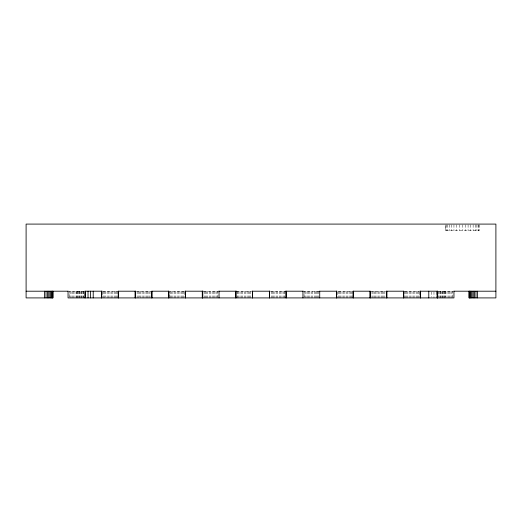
<?xml version="1.0" encoding="UTF-8"?>
<svg xmlns="http://www.w3.org/2000/svg" width="522" height="522" viewBox="0 0 522 522"><rect width="100%" height="100%" fill="white"/><g stroke="black" fill="none" stroke-linecap="round" stroke-linejoin="round"><path stroke-width="0.39" stroke-dasharray="2.61 1.96" d="M84.316 291.204L69.172 291.204L69.172 297.912M102.73 291.204L117.652 291.204M136.288 291.204L151.041 291.204M184.37 291.204L169.774 291.204L169.839 297.912M203.397 291.204L217.928 291.204L217.928 297.912M236.564 291.204L251.487 291.204M270.513 291.204L285.436 291.204M319.216 291.204L304.072 291.204L304.072 297.912M338.38 291.204L352.226 291.204L352.161 297.912M370.959 291.204L385.712 291.204M404.348 291.204L419.27 291.204M438.297 291.204L452.828 291.204L452.828 297.912M479.124 224.832L479.124 230.796L445.566 230.796L445.566 224.832M478.87 224.832L478.87 230.796M478.106 224.832L478.106 230.796M476.873 224.832L476.873 230.796M475.196 224.832L475.196 230.796M473.128 224.832L473.128 230.796M470.733 224.832L470.733 230.796M468.084 224.832L468.084 230.796M465.259 224.832L465.259 230.796M462.342 224.832L462.342 230.796M459.432 224.832L459.432 230.796M456.606 224.832L456.606 230.796M453.951 224.832L453.951 230.796M451.993 291.204L451.993 297.912M451.556 224.832L451.556 230.796M450.956 291.204L450.956 297.912M449.762 291.204L449.762 297.912M449.488 224.832L449.488 230.796M448.431 291.204L448.431 297.912M447.811 224.832L447.811 230.796M447.021 291.204L447.021 297.912M446.578 224.832L446.578 230.796M445.821 224.832L445.821 230.796M445.566 291.204L445.566 297.912M445.357 291.204L445.357 297.168M444.744 291.204L444.744 297.912M444.105 291.204L444.105 297.912M443.733 291.204L443.733 297.912M442.695 291.204L442.695 297.912M442.362 291.204L442.362 297.912M441.371 291.204L441.371 297.912M440.653 291.204L440.653 297.912M440.17 291.204L440.17 297.912M439.139 291.204L439.139 297.912M438.65 291.204L438.65 297.168M436.405 291.948L436.405 297.168M433.971 291.948L433.971 297.912M431.413 291.948L431.413 297.168M419.27 291.948L419.27 297.168M418.435 291.204L418.435 297.912M417.398 291.204L417.398 297.912M416.204 291.204L416.204 297.912M414.879 291.204L414.879 297.912M413.463 291.204L413.463 297.912M412.008 291.204L412.008 297.912M410.553 291.204L410.553 297.912M409.137 291.204L409.137 297.912M407.812 291.204L407.812 297.912M406.612 291.204L406.612 297.912M405.581 291.204L405.581 297.912M404.739 291.204L404.739 297.912M384.877 291.204L384.877 297.912M383.84 291.204L383.84 297.912M382.646 291.204L382.646 297.912M381.321 291.204L381.321 297.912M379.905 291.204L379.905 297.912M378.45 291.204L378.45 297.912M376.995 291.204L376.995 297.912M375.579 291.204L375.579 297.912M374.254 291.204L374.254 297.912M373.06 291.204L373.06 297.912M372.023 291.204L372.023 297.912M351.319 291.204L351.319 297.912M350.288 291.204L350.288 297.912M349.087 291.204L349.087 297.912M347.763 291.204L347.763 297.912M346.347 291.204L346.347 297.912M344.892 291.204L344.892 297.912M343.437 291.204L343.437 297.912M342.021 291.204L342.021 297.912M340.696 291.204L340.696 297.912M339.502 291.204L339.502 297.912M338.465 291.204L338.465 297.912M337.63 291.948L337.63 297.912M318.603 291.204L318.603 297.912M317.761 291.204L317.761 297.912M316.73 291.204L316.73 297.912M315.529 291.204L315.529 297.912M314.205 291.204L314.205 297.912M312.795 291.204L312.795 297.912M311.334 291.204L311.334 297.912M309.879 291.204L309.879 297.912M308.469 291.204L308.469 297.912M307.138 291.204L307.138 297.912M305.944 291.204L305.944 297.912M304.907 291.204L304.907 297.912M285.045 291.204L285.045 297.912M284.203 291.204L284.203 297.912M283.172 291.204L283.172 297.912M281.971 291.204L281.971 297.912M280.647 291.204L280.647 297.912M279.237 291.204L279.237 297.912M277.776 291.204L277.776 297.912M276.321 291.204L276.321 297.912M274.911 291.204L274.911 297.912M273.587 291.204L273.587 297.912M272.386 291.204L272.386 297.912M271.355 291.204L271.355 297.912M250.645 291.204L250.645 297.912M249.614 291.204L249.614 297.912M248.413 291.204L248.413 297.912M247.089 291.204L247.089 297.912M245.679 291.204L245.679 297.912M244.224 291.204L244.224 297.912M242.763 291.204L242.763 297.912M241.353 291.204L241.353 297.912M240.029 291.204L240.029 297.912M238.828 291.204L238.828 297.912M237.797 291.204L237.797 297.912M236.955 291.204L236.955 297.912M217.093 291.204L217.093 297.912M216.056 291.204L216.056 297.912M214.862 291.204L214.862 297.912M213.531 291.204L213.531 297.912M212.121 291.204L212.121 297.912M210.666 291.204L210.666 297.912M209.205 291.204L209.205 297.912M207.795 291.204L207.795 297.912M206.471 291.204L206.471 297.912M205.27 291.204L205.27 297.912M204.239 291.204L204.239 297.912M184.37 291.948L184.37 297.168M183.535 291.204L183.535 297.912M182.498 291.204L182.498 297.912M181.304 291.204L181.304 297.912M179.979 291.204L179.979 297.168M178.563 291.204L178.563 297.912M177.108 291.204L177.108 297.912M175.653 291.204L175.653 297.912M174.237 291.204L174.237 297.912M172.912 291.204L172.912 297.912M171.712 291.204L171.712 297.912M170.681 291.204L170.681 297.912M149.977 291.204L149.977 297.912M148.94 291.204L148.94 297.912M147.746 291.204L147.746 297.912M146.421 291.204L146.421 297.912M145.005 291.204L145.005 297.912M143.55 291.204L143.55 297.912M142.095 291.204L142.095 297.912M140.679 291.204L140.679 297.912M139.354 291.204L139.354 297.168M138.16 291.204L138.16 297.912M137.123 291.204L137.123 297.912M117.261 291.204L117.261 297.912M116.419 291.204L116.419 297.912M115.388 291.204L115.388 297.912M114.188 291.204L114.188 297.912M112.863 291.204L112.863 297.912M111.447 291.204L111.447 297.912M109.992 291.204L109.992 297.912M108.537 291.204L108.537 297.912M107.121 291.204L107.121 297.912M105.796 291.204L105.796 297.168M104.602 291.204L104.602 297.912M103.565 291.204L103.565 297.912M102.73 291.948L102.73 297.168M83.703 291.204L83.703 297.912M83.35 291.204L83.35 297.912M82.861 291.204L82.861 297.912M81.83 291.204L81.83 297.912M81.347 291.204L81.347 297.912M80.629 291.204L80.629 297.912M79.638 291.204L79.638 297.912M79.305 291.204L79.305 297.912M78.267 291.204L78.267 297.912M77.895 291.204L77.895 297.912M77.256 291.204L77.256 297.912M76.643 291.204L76.643 297.912M76.434 291.204L76.434 297.912M74.979 291.204L74.979 297.912M73.569 291.204L73.569 297.912M72.238 291.204L72.238 297.912M71.044 291.204L71.044 297.912M70.007 291.204L70.007 297.912"/><path stroke-width="0.78" d="M26.1 291.204L68.173 291.204M102.175 291.204L84.825 291.204L84.825 297.912M135.57 291.204L118.253 291.204L118.253 297.912M168.965 291.204L151.811 291.204L151.811 297.912M184.99 291.204L203.169 291.204M218.646 291.204L236.564 291.204M252.041 291.204L269.959 291.204M285.436 291.204L303.354 291.204M319.647 291.204L337.01 291.204M353.035 291.204L370.189 291.204L370.189 297.912M386.43 291.204L403.747 291.204L403.747 297.912M419.825 291.204L437.684 291.204L437.684 297.912M453.827 291.204L495.9 291.204M477.441 291.204L477.441 297.912M475.986 291.204L475.986 297.912M474.576 291.204L474.576 297.912M473.252 291.204L473.252 297.912M472.051 291.204L472.051 297.912M471.02 291.204L471.02 297.912M470.178 291.204L470.178 297.912M469.559 291.204L469.559 297.912M469.18 291.204L469.18 297.912M469.056 291.204L469.056 297.912L495.9 297.912L495.9 224.088L26.1 224.088L26.1 297.912L52.944 297.912L52.944 291.204M453.951 291.204L453.951 297.912L68.049 297.912L68.049 291.204M437.305 291.204L437.305 297.912M437.175 291.204L437.175 297.912M428.784 291.204L428.784 297.912M420.399 291.204L420.399 297.912M420.269 291.204L420.269 297.912M403.617 291.204L403.617 297.912M386.841 291.204L386.841 297.912M386.711 291.204L386.711 297.912M370.059 291.204L370.059 297.912M353.283 291.204L353.283 297.912M353.153 291.204L353.153 297.912M336.631 291.204L336.631 297.912M336.501 291.204L336.501 297.912M319.725 291.204L319.725 297.912M302.949 291.204L302.949 297.912M286.167 291.204L286.167 297.912M286.043 291.204L286.043 297.912M269.515 291.204L269.515 297.912M269.391 291.204L269.391 297.912M252.609 291.204L252.609 297.912M252.485 291.204L252.485 297.912M235.957 291.204L235.957 297.912M235.833 291.204L235.833 297.912M219.051 291.204L219.051 297.912M202.784 291.204L202.784 297.912M202.405 291.204L202.405 297.912M202.275 291.204L202.275 297.912M185.499 291.204L185.499 297.912M185.369 291.204L185.369 297.912M168.847 291.204L168.847 297.912M168.717 291.204L168.717 297.912M151.941 291.204L151.941 297.912M135.289 291.204L135.289 297.912M135.159 291.204L135.159 297.912M118.383 291.204L118.383 297.912M101.731 291.204L101.731 297.912M101.601 291.204L101.601 297.912M93.216 291.204L93.216 297.912M90.587 291.204L90.587 297.912M88.029 291.204L88.029 297.912M85.595 291.204L85.595 297.912M52.82 291.204L52.82 297.912M52.441 291.204L52.441 297.912M51.822 291.204L51.822 297.912M50.98 291.204L50.98 297.912M49.949 291.204L49.949 297.912M48.748 291.204L48.748 297.912M47.424 291.204L47.424 297.912M46.014 291.204L46.014 297.912M44.559 291.204L44.559 297.912"/></g></svg>
